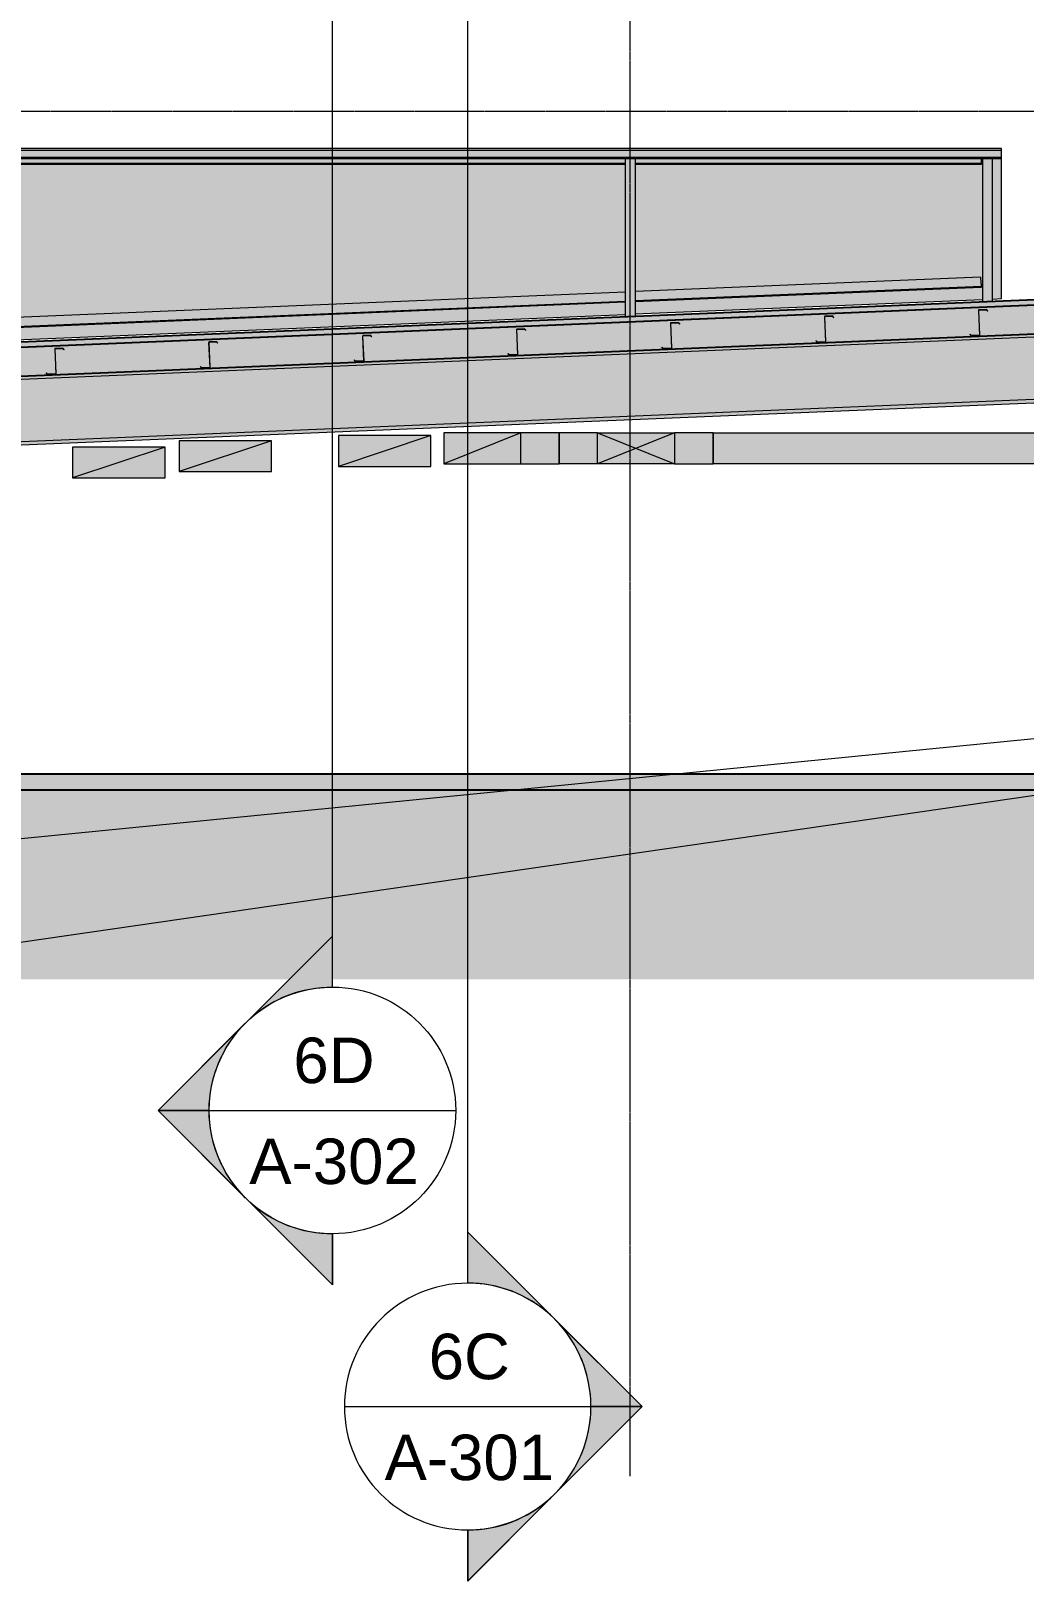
# Model space of a CAD drawing. Header units: inches. Extents: x -23445 to -32, y -314 to 853.
# Drawn here: x -4930 to -4543, y -314 to 289 of the extents above; entities that cross this region are included whole.
import ezdxf

# ---------------------------------------------------------------- set-up
doc = ezdxf.new("R2010")
doc.units = ezdxf.units.IN
doc.header["$MEASUREMENT"] = 0
doc.linetypes.add('Grid Line 1_2_', pattern=[0.8749999999999999, 0.4999999999999999, -0.125, 0.125, -0.125])
for name, color, linetype, lineweight in [('A-ANNO-IDEN', 131, 'Continuous', 9), ('A-CLNG', 13, 'Continuous', 9), ('A-CLNG-PATT', 13, 'Continuous', 9), ('A-FLOR', 192, 'Continuous', 9), ('A-FLOR-LEVL', 51, 'Continuous', 9), ('A-FLOR-PATT', 8, 'Continuous', 25), ('A-ROOF', 132, 'Continuous', 9), ('A-WALL', 113, 'Continuous', 9), ('C-TOPO', 7, 'Continuous', 9), ('G-ANNO-SYMB', 111, 'Continuous', 9), ('M-HVAC-DUCT', 70, 'Continuous', 9), ('M-HVAC-DUCT-ANNO', 70, 'Continuous', 9), ('S-BEAM', 12, 'Continuous', 9), ('S-COLS', 52, 'Continuous', 9), ('S-GRID', 1, 'Continuous', 9)]:
    doc.layers.add(name, color=color, linetype=linetype, lineweight=lineweight)
doc.styles.add('Arial_2', font='arial.ttf', dxfattribs={"height": 17.70359281437124})
pattern_1 = [(45, (-5032.996, 67.247), (-19.00703027829439, 19.0070302782944), []), (45, (-5032.996, 96.04700000000001), (-19.00703027829439, 19.0070302782944), [])]

# ---------------------------------------------------------------- blocks, each defined once
blk = doc.blocks.new('Struct_Xcel_Sports Complex_rvt-5-Building Section - East_West looking South _ Fieldhouse')
at = {"layer": 'A-FLOR-PATT', "lineweight": 9}
h = blk.add_hatch(dxfattribs=at)
h.set_pattern_fill('FP_63', style=0, pattern_type=2)
h.set_pattern_definition([(49.99999999999999, (-5032.996, 67.247), (55.08540092433552, -4.819842010399984), [5.76, -63.36]), (355, (-5032.996, 67.247), (-10.65568887076341, 57.76853117995548), [4.608000000000001, -50.688]), (100.451, (-5028.406, 66.846), (44.42946763329039, 52.94866132228842), [4.895, -53.848]), (46.184, (-5032.996, 82.60700000000001), (81.96444173651602, -12.71212223907837), [8.64, -95.04]), (96.636, (-5026.166, 81.548), (71.78149636030851, 74.81237833590787), [7.343, -80.77199999999999]), (351.184, (-5032.996, 82.60700000000001), (71.78194683429966, 74.81243234033883), [6.912000000000001, -76.032]), (21, (-5025.316, 78.767), (45.84207144938917, -30.92146111083851), [5.76, -63.36]), (326, (-5025.316, 78.767), (18.68706418402729, 55.69147629738364), [4.608000000000001, -50.688]), (71.45100000000001, (-5021.496, 76.19), (64.52890835799828, 24.77010932808051), [4.895, -53.848]), (37.50000000000001, (-5032.996, 67.247), (0.933894640541661, 25.56681620382889), [2.534, -47.53899999999999, 2.534, -48.922, -50.88]), (37.50000000000001, (-5032.996, 67.247), (0.933894640541661, 25.56681620382889), [-101.53, 2.534, -48.346]), (7.499999999999999, (-5032.996, 67.247), (20.20403996418253, 30.29130269773347), [2.534, -26.803, 2.534, -46.387, -19.392]), (7.499999999999999, (-5032.996, 67.247), (20.20403996418253, 30.29130269773347), [-78.259, 2.534, -16.858]), (327.5, (-5050.123, 67.247), (40.99778450279307, -1.732402627145404), [2.534, -16.666, 2.534, -57.37, -79.488]), (327.5, (-5050.123, 67.247), (40.99778450279307, -1.732402627145404), [-79.104, 2.534, -76.954]), (317.5, (-5057.803, 67.247), (44.78888311775997, 7.687838582048734), [2.534, -22.426, 2.534, -37.248, -56.448]), (317.5, (-5057.803, 67.247), (44.78888311775997, 7.687838582048734), [-64.742, 2.534, -53.91399999999999])])
h.paths.add_polyline_path([(24152.18500625958, -5.999999999999317), (26272.89022535242, -5.999999999999317), (26272.89022535242, 0), (22066.14022535249, 0), (22066.14022535249, -5.999999999999317), (23875.71100625957, -5.999999999999317)], flags=0)
at = {"layer": 'A-FLOR', "color": 250, "lineweight": 25}
for p, q in [((26272.89022535242, 0), (22066.14022535249, 0)), ((22066.14022535249, -5.999999999999999), (26272.89022535242, -5.999999999999999))]:
    blk.add_line(p, q, dxfattribs=at)
blk = doc.blocks.new('W-Wide Flange - 2_-3_ deep-1401636-Building Section - East_West looking South _ Fieldhouse')
at = {"layer": 'S-BEAM'}
for points in [[(22084.19640942963, 144.0769256014742), (22780.63922535237, 173.0953762649192), (22780.63922535237, 174.2012395152761), (22084.15041165146, 145.1808722777383), (22084.18952763813, 144.2420885976288)], [(22084.23346061443, 143.1876971664215), (22780.63922535237, 172.2076167838505), (22780.63922535237, 173.0953762649192), (22084.19767191814, 144.0466258773096), (22084.22387106216, 143.4178464208594)], [(22085.17014787045, 120.7072030218443), (22780.63922535237, 149.6850812502558), (22780.63922535237, 172.2046040304994), (22084.23346061443, 143.1876971664215)], [(22085.20719905524, 119.8179745867915), (22780.63922535237, 148.8259468737273), (22780.63922535237, 149.6850812502558), (22085.17014787045, 120.7072030218443), (22085.20593656674, 119.8482743109561)], [(22085.26381659605, 118.4591536073865), (22780.63922535237, 147.4331289722299), (22780.63922535237, 148.794309015836), (22085.20719905524, 119.8179745867915)]]:
    blk.add_hatch(color=256, dxfattribs=at).paths.add_polyline_path(points, flags=0)
for p, q in [((22084.19640942963, 144.0769256014735), (22780.63922535237, 173.0953762649185)), ((22084.19640942963, 144.0769256014735), (22084.15041165146, 145.1808722777386)), ((22085.20719905524, 119.8179745867912), (22780.63922535237, 148.7943090158357)), ((22085.26381659605, 118.4591536073856), (22780.63922535237, 147.4331289722297)), ((22084.23346061443, 143.1876971664213), (22084.19640942963, 144.0769256014735)), ((22085.17014787045, 120.7072030218434), (22084.23346061443, 143.1876971664213)), ((22085.20719905524, 119.8179745867912), (22085.17014787045, 120.7072030218434)), ((22085.26381659605, 118.4591536073856), (22085.20719905524, 119.8179745867912))]:
    blk.add_line(p, q, dxfattribs=at)
blk = doc.blocks.new('Girt_C - 8_D-1405601-Building Section - East_West looking South _ Fieldhouse')
at = {"layer": 'S-BEAM'}
for points in [[(22069.99019375957, 241.1093750001023), (22072.76522535241, 241.1093750001023), (22072.76522535241, 241.2968750001023), (22068.95275263908, 241.2717547633115), (22068.95275263908, 241.1875000001026), (22069.14022535252, 241.1093750001023)], [(22691.76522535241, 237.3138699922455), (22691.76522535241, 237.3147842928369), (22683.41688125957, 237.3138699922455)]]:
    blk.add_hatch(color=256, dxfattribs=at).paths.add_polyline_path(points, flags=0)
h = blk.add_hatch(color=256, dxfattribs=at)
h.paths.add_polyline_path([(22072.76522535241, 237.7968750001021), (22311.89022535241, 237.7968750001021), (22311.89022535241, 239.4558058261852), (22073.23933700476, 239.5000000000078), (22072.76522535241, 240.0746197918095), (22072.76522535241, 241.1093750001023), (22069.14022535252, 241.1093750001023), (22069.14022535252, 240.8263715670169), (22071.68522535232, 240.8263715670169), (22071.68522535232, 237.7968750001021)], flags=0)
h.paths.add_polyline_path([(22691.76522535241, 237.796875000102), (22691.76522535241, 239.4558058261852), (22557.14022535241, 239.4558058261852), (22557.14022535241, 237.796875000102), (22683.41688125957, 237.796875000102)], flags=0)
h.paths.add_polyline_path([(22553.14022535241, 237.796875000102), (22553.14022535241, 239.4558058261852), (22315.89022535241, 239.4558058261852), (22315.89022535241, 237.7968750001021), (22545.17988125957, 237.796875000102)], flags=0)
h.paths.add_polyline_path([(22068.16076668256, 240.8263715670169), (22069.03085035252, 240.8263715670169), (22069.03085035252, 241.1093750001023), (22067.90208445955, 241.1093750001023), (22067.97910579338, 240.8263715670169), (22068.00434708953, 240.8263715670169)], flags=0)
h = blk.add_hatch(color=256, dxfattribs=at)
h.paths.add_polyline_path([(22683.41688125957, 237.3147842928369), (22691.76522535241, 237.3147842928369), (22691.76522535241, 237.796875000102), (22557.14022535241, 237.796875000102), (22557.14022535241, 237.3147842928369), (22666.13725625957, 237.3147842928369)], flags=0)
h.paths.add_polyline_path([(22078.63000625957, 237.314784292837), (22311.89022535241, 237.3147842928369), (22311.89022535241, 237.7968750001021), (22071.68522535232, 237.7968750001021), (22071.68522535232, 237.314784292837)], flags=0)
h.paths.add_polyline_path([(22315.89022535241, 237.3147842928369), (22553.14022535241, 237.3147842928369), (22553.14022535241, 237.796875000102), (22315.89022535241, 237.7968750001021), (22315.89022535241, 237.650545660028)], flags=0)
for p, q in [((22072.7652253524, 241.2968750001023), (22068.95272535252, 241.2968750001023)), ((22067.90208445955, 241.1093750001016), (22067.90208445955, 241.2026221351871)), ((22067.90208445955, 240.8263715670162), (22067.90208445955, 241.1093750001016)), ((22071.68522535232, 237.7968750001014), (22311.89022535241, 237.7968750001014)), ((22311.89022535241, 237.3147842928365), (22071.68522535232, 237.3147842928365)), ((22315.89022535241, 237.7968750001014), (22553.14022535241, 237.7968750001014)), ((22553.14022535241, 237.3147842928364), (22315.89022535241, 237.3147842928365)), ((22557.14022535241, 237.7968750001014), (22691.76522535241, 237.7968750001014)), ((22691.76522535241, 237.3147842928364), (22557.14022535241, 237.3147842928364)), ((22691.76522535241, 239.4558058261849), (22691.76522535241, 237.7968750001014)), ((22691.76522535241, 237.7968750001014), (22691.76522535241, 237.3147842928364))]:
    blk.add_line(p, q, dxfattribs=at)
blk = doc.blocks.new('Girt_C - 8_D-1405602-Building Section - East_West looking South _ Fieldhouse')
at = {"layer": 'S-BEAM'}
h = blk.add_hatch(color=256, dxfattribs=at)
h.paths.add_polyline_path([(22071.68522535232, 167.4175553611139), (22311.89022535241, 177.4832368406996), (22311.89022535241, 177.6137597176203), (22071.68522535232, 167.5796763505771), (22071.68522535232, 167.5108411812278)], flags=0)
h.paths.add_polyline_path([(22315.89022535241, 177.5927636944516), (22553.14022535241, 187.4990169154113), (22553.14022535241, 187.6658430509536), (22315.89022535241, 177.7279832895158), (22315.89022535241, 177.6493015880503)], flags=0)
h.paths.add_polyline_path([(22557.14022535241, 187.6448470277843), (22691.60764987493, 193.2476563828906), (22691.5998441478, 193.4349938340947), (22557.14022535241, 187.7534907484869), (22557.14022535241, 187.6650816627626)], flags=0)
h = blk.add_hatch(color=256, dxfattribs=at)
h.paths.add_polyline_path([(22071.68522535232, 164.1021811740219), (22311.89022535241, 174.1764206600276), (22311.89022535241, 177.4260970277856), (22071.68522535232, 167.4175553611139), (22071.68522535232, 164.411170660027)], flags=0)
h.paths.add_polyline_path([(22315.89022535241, 174.277389507359), (22553.14022535241, 184.1628061740263), (22553.14022535241, 187.4781803611189), (22315.89022535241, 177.5927636944516)], flags=0)
h.paths.add_polyline_path([(22557.14022535241, 184.3294728406917), (22691.74555105429, 189.9380280782713), (22691.60764987493, 193.2476563828906), (22557.14022535241, 187.6448470277843)], flags=0)
h = blk.add_hatch(color=256, dxfattribs=at)
h.paths.add_polyline_path([(22071.68522535232, 163.6196721667152), (22311.89022535241, 173.6282138333869), (22311.89022535241, 174.1107228406929), (22071.68522535232, 164.1021811740219)], flags=0)
h.paths.add_polyline_path([(22315.89022535241, 173.7948805000523), (22553.14022535241, 183.6802971667196), (22553.14022535241, 184.1628061740263), (22315.89022535241, 174.277389507359), (22315.89022535241, 174.1764206600272)], flags=0)
h.paths.add_polyline_path([(22557.14022535241, 183.846963833385), (22691.76562075303, 189.456355308413), (22691.74555105429, 189.9380280782713), (22557.14022535241, 184.3294728406917), (22557.14022535241, 183.9416706600273)], flags=0)
for p, q in [((22691.5998441478, 193.4349938340947), (22557.14022535241, 187.8325097176197)), ((22691.5998441478, 193.434993834094), (22691.60764987493, 193.2476563828892)), ((22691.60764987493, 193.2476563828892), (22691.74555105429, 189.9380280782706)), ((22553.14022535241, 187.6658430509543), (22315.89022535241, 177.7804263842877)), ((22557.14022535241, 184.3294728406924), (22691.74555105429, 189.9380280782706)), ((22691.76562075303, 189.4563553084118), (22557.14022535241, 183.8469638333859)), ((22691.74555105429, 189.9380280782706), (22691.76562075303, 189.4563553084118)), ((22315.87446744607, 174.2767329279281), (22553.14022535241, 184.1628061740257)), ((22553.14022535241, 183.6802971667192), (22315.87486375481, 173.7942404334858)), ((22311.89022535241, 177.6137597176203), (22071.67485119246, 167.604785794288)), ((22071.67771726692, 164.1018683371302), (22311.90494375957, 174.1113361076573)), ((22311.90494375957, 173.6288271003508), (22071.6781120406, 163.6193757787268))]:
    blk.add_line(p, q, dxfattribs=at)
blk = doc.blocks.new('Girt_Z - 10_D-V196-Building Section - East_West looking South _ Fieldhouse')
at = {"layer": 'S-BEAM', "lineweight": 15}
for p, q in [((22690.73957785752, 180.5317517642919), (22691.14027420054, 170.9150395316995)), ((22691.25735775737, 170.732311825401), (22690.84885690143, 180.5363323680285)), ((22693.8540629838, 180.8491846677222), (22690.91910958159, 180.7268949426302)), ((22690.9207970303, 180.6174953505892), (22693.80765813986, 180.7377812301545)), ((22693.80765813986, 180.7377812301545), (22694.27886724577, 180.221487105489)), ((22694.35965388923, 180.2952191125322), (22693.8540629838, 180.8491846677222)), ((22694.27886724577, 180.221487105489), (22694.35965388923, 180.2952191125322)), ((22687.46047937371, 171.2195062992305), (22687.37969273025, 171.1457742921874)), ((22687.37969273025, 171.1457742921874), (22687.88528363569, 170.5918087369974)), ((22687.93168847962, 170.7032121745651), (22687.46047937371, 171.2195062992305)), ((22687.88528363569, 170.5918087369974), (22691.25735775737, 170.732311825401)), ((22691.06955896019, 170.8339567779223), (22687.93168847962, 170.7032121745651))]:
    blk.add_line(p, q, dxfattribs=at)
for centre, radius, start, end in [((22690.92691530872, 180.5395574914255), 0.1874999999984359, 92.38594402969582, 182.3859440303869), ((22690.9269404919, 180.5395858509648), 0.07815134197464949, 94.50866165067437, 182.3859440303961), ((22691.06216324113, 170.9117849083908), 0.07817873465977615, 275.4283057392703, 2.385944029047335)]:
    blk.add_arc(centre, radius, start, end, dxfattribs=at)
blk = doc.blocks.new('Girt_Z - 10_D-V197-Building Section - East_West looking South _ Fieldhouse')
at = {"layer": 'S-BEAM'}
h = blk.add_hatch(dxfattribs=at)
h.set_pattern_fill('FP_52', color=256, style=0, pattern_type=2)
h.set_pattern_definition(pattern_1)
h.paths.add_polyline_path([(22627.93729925014, 168.0939760542665), (22631.30937337183, 168.2344791426708), (22631.12157457465, 168.3361240951918), (22627.98370409407, 168.2053794918353), (22627.51249498817, 168.7216736165002), (22627.43170834471, 168.6479416094568)], flags=0)
h.paths.add_polyline_path([(22631.30937337183, 168.2344791426708), (22630.90087251589, 178.0384996852979), (22630.79159347197, 178.0339190815613), (22631.192289815, 168.4172068489694)], flags=0)
h.paths.add_polyline_path([(22634.33088286023, 177.723654422758), (22634.41166950369, 177.7973864298014), (22633.90607859825, 178.3513519849917), (22630.97112519605, 178.2290622598997), (22630.97281264476, 178.1196626678583), (22633.85967375432, 178.2399485474236)], flags=0)
at = {"layer": 'S-BEAM', "lineweight": 15}
for p, q in [((22630.79159347197, 178.0339190815613), (22631.192289815, 168.4172068489689)), ((22631.30937337183, 168.2344791426704), (22630.90087251589, 178.0384996852979)), ((22633.90607859825, 178.3513519849916), (22630.97112519605, 178.2290622598996)), ((22630.97281264476, 178.1196626678585), (22633.85967375432, 178.2399485474238)), ((22633.85967375432, 178.2399485474238), (22634.33088286023, 177.7236544227584)), ((22634.41166950369, 177.7973864298016), (22633.90607859825, 178.3513519849916)), ((22634.33088286023, 177.7236544227584), (22634.41166950369, 177.7973864298016)), ((22627.51249498817, 168.7216736164999), (22627.43170834471, 168.6479416094568)), ((22627.43170834471, 168.6479416094568), (22627.93729925014, 168.0939760542668)), ((22627.98370409408, 168.2053794918345), (22627.51249498817, 168.7216736164999)), ((22627.93729925014, 168.0939760542668), (22631.30937337183, 168.2344791426704)), ((22631.12157457465, 168.3361240951916), (22627.98370409408, 168.2053794918345))]:
    blk.add_line(p, q, dxfattribs=at)
for centre, radius, start, end in [((22630.97893092318, 178.0417248086949), 0.1874999999984359, 92.38594402969582, 182.3859440303869), ((22630.97895610636, 178.0417531682342), 0.07815134197464949, 94.50866165067603, 182.3859440303961), ((22631.11417885559, 168.4139522256602), 0.07817873465977615, 275.4283057392703, 2.385944029047335)]:
    blk.add_arc(centre, radius, start, end, dxfattribs=at)
blk = doc.blocks.new('Girt_Z - 10_D-V198-Building Section - East_West looking South _ Fieldhouse')
at = {"layer": 'S-BEAM', "lineweight": 15}
for p, q in [((22570.84360908643, 175.5360863988308), (22571.24430542946, 165.9193741662383)), ((22571.36138898629, 165.7366464599398), (22570.95288813035, 175.5406670025673)), ((22573.95809421271, 175.853519302261), (22571.0231408105, 175.731229577169)), ((22571.02482825921, 175.621829985128), (22573.91168936878, 175.7421158646933)), ((22573.91168936878, 175.7421158646933), (22574.38289847469, 175.2258217400278)), ((22574.46368511815, 175.299553747071), (22573.95809421271, 175.853519302261)), ((22574.38289847469, 175.2258217400278), (22574.46368511815, 175.299553747071)), ((22567.56451060263, 166.2238409337693), (22567.48372395916, 166.1501089267261)), ((22567.48372395916, 166.1501089267261), (22567.9893148646, 165.5961433715362)), ((22568.03571970853, 165.7075468091039), (22567.56451060263, 166.2238409337693)), ((22567.9893148646, 165.5961433715362), (22571.36138898629, 165.7366464599398)), ((22571.1735901891, 165.838291412461), (22568.03571970853, 165.7075468091039))]:
    blk.add_line(p, q, dxfattribs=at)
for centre, radius, start, end in [((22571.03094653763, 175.5438921259643), 0.1874999999984359, 92.38594402969582, 182.3859440303959), ((22571.03097172082, 175.5439204855036), 0.07815134197101466, 94.50866164822588, 182.3859440303747), ((22571.16619447005, 165.9161195429296), 0.0781787346586504, 275.4283057379631, 2.385944030369768)]:
    blk.add_arc(centre, radius, start, end, dxfattribs=at)
blk = doc.blocks.new('Girt_Z - 10_D-V199-Building Section - East_West looking South _ Fieldhouse')
at = {"layer": 'S-BEAM'}
h = blk.add_hatch(dxfattribs=at)
h.set_pattern_fill('FP_52', color=256, style=0, pattern_type=2)
h.set_pattern_definition(pattern_1)
h.paths.add_polyline_path([(22508.04133047906, 163.0983106888061), (22511.41340460075, 163.2388137772097), (22511.22560580357, 163.3404587297307), (22508.08773532299, 163.2097141263743), (22507.61652621709, 163.7260082510391), (22507.53573957362, 163.6522762439957)], flags=0)
h.paths.add_polyline_path([(22511.41340460075, 163.2388137772097), (22511.00490374481, 173.0428343198375), (22510.89562470089, 173.0382537161009), (22511.29632104392, 163.4215414835083)], flags=0)
h.paths.add_polyline_path([(22514.43491408915, 172.7279890572976), (22514.51570073261, 172.801721064341), (22514.01010982717, 173.3556866195306), (22511.07515642497, 173.2333968944393), (22511.07684387367, 173.1239973023978), (22513.96370498324, 173.2442831819631)], flags=0)
at = {"layer": 'S-BEAM', "lineweight": 15}
for p, q in [((22510.89562470089, 173.0382537161001), (22511.29632104392, 163.4215414835077)), ((22511.41340460075, 163.2388137772092), (22511.00490374481, 173.0428343198367)), ((22514.01010982717, 173.3556866195304), (22511.07515642496, 173.2333968944384)), ((22511.07684387367, 173.1239973023974), (22513.96370498324, 173.2442831819627)), ((22513.96370498324, 173.2442831819627), (22514.43491408915, 172.7279890572972)), ((22514.51570073261, 172.8017210643404), (22514.01010982717, 173.3556866195304)), ((22514.43491408915, 172.7279890572972), (22514.51570073261, 172.8017210643404)), ((22507.61652621709, 163.7260082510388), (22507.53573957362, 163.6522762439956)), ((22507.53573957362, 163.6522762439956), (22508.04133047906, 163.0983106888056)), ((22508.08773532299, 163.2097141263733), (22507.61652621709, 163.7260082510388)), ((22508.04133047906, 163.0983106888056), (22511.41340460075, 163.2388137772092)), ((22511.22560580356, 163.3404587297305), (22508.08773532299, 163.2097141263733))]:
    blk.add_line(p, q, dxfattribs=at)
for centre, radius, start, end in [((22511.08296215209, 173.0460594432337), 0.1874999999984359, 92.38594402969582, 182.3859440303869), ((22511.08298733528, 173.046087802773), 0.07815134197101466, 94.50866164822597, 182.3859440303963), ((22511.21821008451, 163.418286860199), 0.0781787346586504, 275.4283057379612, 2.385944030369768)]:
    blk.add_arc(centre, radius, start, end, dxfattribs=at)
blk = doc.blocks.new('Girt_Z - 10_D-V200-Building Section - East_West looking South _ Fieldhouse')
at = {"layer": 'S-BEAM', "lineweight": 15}
for p, q in [((22450.94764031535, 170.5404210333696), (22451.34833665838, 160.9237088007771)), ((22451.46542021521, 160.7409810944786), (22451.05691935927, 170.5450016371061)), ((22454.06212544163, 170.8578539367998), (22451.12717203942, 170.7355642117078)), ((22451.12885948813, 170.6261646196668), (22454.0157205977, 170.7464504992321)), ((22454.0157205977, 170.7464504992321), (22454.48692970361, 170.2301563745666)), ((22454.56771634707, 170.3038883816098), (22454.06212544163, 170.8578539367998)), ((22454.48692970361, 170.2301563745666), (22454.56771634707, 170.3038883816098)), ((22447.66854183155, 161.2281755683082), (22447.58775518808, 161.154443561265)), ((22447.58775518808, 161.154443561265), (22448.09334609352, 160.600478006075)), ((22448.13975093745, 160.7118814436427), (22447.66854183155, 161.2281755683082)), ((22448.09334609352, 160.600478006075), (22451.46542021521, 160.7409810944786)), ((22451.27762141802, 160.8426260469999), (22448.13975093745, 160.7118814436427))]:
    blk.add_line(p, q, dxfattribs=at)
for centre, radius, start, end in [((22451.13497776655, 170.5482267605031), 0.1874999999984359, 92.38594402969582, 182.3859440303959), ((22451.13500294974, 170.5482551200424), 0.07815134197101466, 94.50866164822588, 182.3859440303747), ((22451.27022569897, 160.9204541774684), 0.0781787346586504, 275.4283057379631, 2.385944030369768)]:
    blk.add_arc(centre, radius, start, end, dxfattribs=at)
blk = doc.blocks.new('Girt_Z - 10_D-V201-Building Section - East_West looking South _ Fieldhouse')
at = {"layer": 'S-BEAM'}
h = blk.add_hatch(dxfattribs=at)
h.set_pattern_fill('FP_52', color=256, style=0, pattern_type=2)
h.set_pattern_definition(pattern_1)
h.paths.add_polyline_path([(22388.14536170798, 158.1026453233442), (22391.51743582966, 158.2431484117478), (22391.32963703249, 158.3447933642695), (22388.19176655191, 158.2140487609123), (22387.72055744601, 158.7303428855772), (22387.63977080254, 158.6566108785345)], flags=0)
h.paths.add_polyline_path([(22391.51743582966, 158.2431484117478), (22391.10893497373, 168.0471689543756), (22390.99965592981, 168.0425883506397), (22391.40035227283, 158.4258761180464)], flags=0)
h.paths.add_polyline_path([(22394.53894531807, 167.7323236918357), (22394.61973196153, 167.8060556988791), (22394.11414105609, 168.3600212540694), (22391.17918765388, 168.2377315289774), (22391.18087510259, 168.1283319369366), (22394.06773621216, 168.2486178165012)], flags=0)
at = {"layer": 'S-BEAM', "lineweight": 15}
for p, q in [((22390.99965592981, 168.042588350639), (22391.40035227283, 158.4258761180465)), ((22391.51743582966, 158.243148411748), (22391.10893497373, 168.0471689543755)), ((22394.11414105609, 168.3600212540692), (22391.17918765388, 168.2377315289772)), ((22391.18087510259, 168.1283319369361), (22394.06773621216, 168.2486178165015)), ((22394.06773621216, 168.2486178165015), (22394.53894531807, 167.732323691836)), ((22394.61973196153, 167.8060556988792), (22394.11414105609, 168.3600212540692)), ((22394.53894531807, 167.732323691836), (22394.61973196153, 167.8060556988792)), ((22387.72055744601, 158.7303428855775), (22387.63977080254, 158.6566108785344)), ((22387.63977080254, 158.6566108785344), (22388.14536170798, 158.1026453233444)), ((22388.19176655191, 158.2140487609121), (22387.72055744601, 158.7303428855775)), ((22388.14536170798, 158.1026453233444), (22391.51743582966, 158.243148411748)), ((22391.32963703248, 158.3447933642693), (22388.19176655191, 158.2140487609121))]:
    blk.add_line(p, q, dxfattribs=at)
for centre, radius, start, end in [((22391.18699338101, 168.0503940777725), 0.1874999999984359, 92.38594402969582, 182.3859440303869), ((22391.1870185642, 168.0504224373118), 0.07815134197101466, 94.50866164822433, 182.3859440303963), ((22391.32224131342, 158.4226214947378), 0.0781787346586504, 275.4283057379612, 2.385944030369768)]:
    blk.add_arc(centre, radius, start, end, dxfattribs=at)
blk = doc.blocks.new('Girt_Z - 10_D-1390502-Building Section - East_West looking South _ Fieldhouse')
at = {"layer": 'S-BEAM'}
h = blk.add_hatch(color=256, dxfattribs=at)
h.paths.add_polyline_path([(22328.19737732244, 155.6048126406137), (22331.56945144413, 155.7453157290172), (22331.38165264695, 155.846960681539), (22328.24378216637, 155.7162160781818), (22327.77257306047, 156.2325102028467), (22327.691786417, 156.158778195804)], flags=0)
h.paths.add_polyline_path([(22331.56945144413, 155.7453157290172), (22331.16095058819, 165.5493362716451), (22331.05167154427, 165.5447556679085), (22331.4523678873, 155.9280434353159)], flags=0)
h.paths.add_polyline_path([(22334.59096093252, 165.2344910091052), (22334.67174757599, 165.3082230161486), (22334.16615667055, 165.8621885713389), (22331.23120326834, 165.7398988462469), (22331.23289071705, 165.6304992542054), (22334.11975182662, 165.7507851337707)], flags=0)
at = {"layer": 'S-BEAM', "lineweight": 15}
for p, q in [((22331.05167154427, 165.5447556679084), (22331.45236788729, 155.9280434353159)), ((22331.56945144412, 155.7453157290174), (22331.16095058819, 165.5493362716449)), ((22334.16615667055, 165.8621885713386), (22331.23120326834, 165.7398988462466)), ((22331.23289071705, 165.6304992542056), (22334.11975182662, 165.7507851337709)), ((22334.11975182662, 165.7507851337709), (22334.59096093252, 165.2344910091054)), ((22334.67174757599, 165.3082230161486), (22334.16615667055, 165.8621885713386)), ((22334.59096093252, 165.2344910091054), (22334.67174757599, 165.3082230161486)), ((22327.77257306047, 156.232510202847), (22327.691786417, 156.1587781958038)), ((22327.691786417, 156.1587781958038), (22328.19737732244, 155.6048126406138)), ((22328.24378216637, 155.7162160781815), (22327.77257306047, 156.232510202847)), ((22328.19737732244, 155.6048126406138), (22331.56945144412, 155.7453157290174)), ((22331.38165264694, 155.8469606815387), (22328.24378216637, 155.7162160781815))]:
    blk.add_line(p, q, dxfattribs=at)
for centre, radius, start, end in [((22331.23900899547, 165.5525613950419), 0.1874999999984359, 92.38594402969582, 182.3859440303956), ((22331.23903417866, 165.5525897545812), 0.07815134197101466, 94.50866164822588, 182.3859440303747), ((22331.37425692788, 155.9247888120072), 0.0781787346586504, 275.4283057379613, 2.38594403039141)]:
    blk.add_arc(centre, radius, start, end, dxfattribs=at)
blk = doc.blocks.new('Rectangular Elbow - Radius - 1 W-1459285-Building Section - East_West looking South _ Fieldhouse')
at = {"layer": 'M-HVAC-DUCT'}
blk.add_hatch(color=256, dxfattribs=at).paths.add_polyline_path([(22572.61810905702, 120.8203181467407), (22587.39022535221, 120.8203181467407), (22587.39022535221, 132.8203181467407), (22572.39022535221, 132.8203181467407), (22572.39022535221, 120.8203181467407)], flags=0)
for p, q in [((22587.39022535221, 132.8203181467406), (22572.39022535221, 132.8203181467406)), ((22587.39022535221, 132.8203181467406), (22587.39022535221, 120.8203181467407)), ((22572.39022535221, 120.8203181467407), (22587.39022535221, 120.8203181467407))]:
    blk.add_line(p, q, dxfattribs=at)
blk = doc.blocks.new('Section - Section Head - Filled-1526-Building Section - East_West looking South _ Fieldhouse')
at = {"layer": 'G-ANNO-SYMB'}
h = blk.add_hatch(color=256, dxfattribs=at)
edge = h.paths.add_edge_path(flags=0)
edge.add_line((22906.36451102587, -210.3516792933649), (22874.15560031259, -178.1427685800909))
edge.add_line((22874.15560031259, -178.1427685800909), (22874.15560031259, -197.9625483920721))
edge.add_arc((22874.15560031259, -246.0250195739995), 48.06247118192778, 47.92160497537708, 90.0000000000004, ccw=False)
h = blk.add_hatch(color=256, dxfattribs=at)
edge = h.paths.add_edge_path(flags=0)
edge.add_arc((22874.15560031259, -246.0250195739998), 47.99999999999991, -1.1368683772161603e-13, 44.99999999999852, ccw=False)
edge.add_line((22922.15560031259, -246.0250195739996), (22942.0378513065, -246.0250195739996))
edge.add_line((22942.0378513065, -246.0250195739996), (22908.09672580955, -212.0838940770454))
h = blk.add_hatch(color=256, dxfattribs=at)
edge = h.paths.add_edge_path(flags=0)
edge.add_line((22908.09672580955, -279.9661450709538), (22942.0378513065, -246.0250195739996))
edge.add_line((22942.0378513065, -246.0250195739996), (22922.15560031259, -246.0250195739996))
edge.add_arc((22874.15560031259, -246.0250195739993), 48.00000000000296, 314.9999999999999, 359.9999999999997, ccw=False)
h = blk.add_hatch(color=256, dxfattribs=at)
edge = h.paths.add_edge_path(flags=0)
edge.add_arc((22874.15560031259, -246.025019574), 48.06247118192715, 269.9999999999998, 312.0783950246225, ccw=False)
edge.add_line((22874.15560031259, -294.0874907559271), (22874.15560031259, -313.9072705679083))
edge.add_line((22874.15560031259, -313.9072705679083), (22906.36451102587, -281.6983598546342))
for p, q in [((22942.0378513065, -246.0250195739996), (22874.15560031259, -178.1427685800914)), ((22874.15560031259, -198.0250195739998), (22874.15560031259, -178.1427685800914)), ((22874.15560031259, -197.9625483920721), (22874.15560031259, -178.1427685800909)), ((22874.15560031259, -178.1427685800909), (22906.36451102587, -210.3516792933649)), ((22908.09672580955, -212.0838940770454), (22942.0378513065, -246.0250195739996)), ((22942.0378513065, -246.0250195739996), (22874.15560031259, -313.9072705679082)), ((22942.0378513065, -246.0250195739996), (22908.09672580955, -279.9661450709538)), ((22922.15560031259, -246.0250195739996), (22942.0378513065, -246.0250195739996)), ((22942.0378513065, -246.0250195739996), (22922.15560031259, -246.0250195739996)), ((22906.36451102587, -281.6983598546342), (22874.15560031259, -313.9072705679083)), ((22874.15560031259, -294.0250195739998), (22874.15560031259, -313.9072705679082)), ((22874.15560031259, -313.9072705679083), (22874.15560031259, -294.0874907559271))]:
    blk.add_line(p, q, dxfattribs=at)
for centre, radius, start, end in [((22874.15560031259, -246.0250195739998), 48.00000000000009, 90.00000000000011, 269.9999999999997), ((22874.15560031259, -246.0250195739995), 48.06247118192778, 47.92160497537667, 90), ((22874.15560031259, -246.0250195739998), 48.00000000000004, 269.9999999999997, 90.00000000000006), ((22874.15560031259, -246.0250195739998), 47.99999999999991, 359.9999999999996, 44.99999999999815), ((22874.15560031259, -246.0250195739993), 48.00000000000296, 314.9999999999995, 359.9999999999994), ((22874.15560031259, -246.025019574), 48.06247118192715, 269.9999999999994, 312.0783950246221)]:
    blk.add_arc(centre, radius, start, end, dxfattribs=at)

msp = doc.modelspace()

# ---------------------------------------------------------------- hatches: boundary and pattern name
at = {"layer": 'A-CLNG-PATT'}
h = msp.add_hatch(dxfattribs=at)
h.set_pattern_fill('FP_59', color=256, style=0, pattern_type=2)
h.set_pattern_definition([(161.57, (-5032.036, 68.207), (-7.680223697288786, -0.0009795936816989759), [0, -54.643, 6.067, 0]), (18.43, (-5033.956, 68.207), (-7.680223697288786, 0.00097959368169942), [0, -54.643, 6.067, 0]), (108.43, (-5032.036, 68.207), (3.838295292656201, -19.20136532245489), [18.21099999999999, -42.49899999999999]), (71.57, (-5033.956, 68.207), (3.838295292656203, 19.20136532245489), [18.211, -42.499])])
h.paths.add_polyline_path([(-5189.680632698379, 144.2420885976287), (-4452.410010674696, 174.9616978486151), (-4452.410010674696, 186.0963507788474), (-5189.680632698379, 155.3767415278603), (-5189.680632698379, 154.6459206600277)], flags=0)
at = {"layer": 'A-ROOF'}
msp.add_hatch(color=256, dxfattribs=at).paths.add_polyline_path([(-5256.410010675256, 152.7265591121861), (-4440.597510676846, 186.7187466121236), (-4440.597510676846, 188.7204819703677), (-5256.410010675256, 154.6459206600277)], flags=0)
at = {"layer": 'A-WALL', "lineweight": 5}
for points in [[(-4930.755479767617, 242.6876794211173), (-4551.535010674776, 242.6876794211173), (-4551.535010674776, 243.5000000000043), (-5192.715803011724, 243.4341387421743), (-5178.472510674801, 242.6876794211173), (-4948.035104767619, 242.6876794211173)], [(-4896.196229767618, 240.0000000000047), (-4551.535010674776, 240.0000000000047), (-4551.535010674776, 242.6876794211173), (-5178.472510674801, 242.6283691356971), (-5178.472510674801, 240.0000000000047), (-4930.755479767617, 240.0000000000047)], [(-4896.196229767618, 239.5000000000079), (-4551.535010674776, 239.5000000000079), (-4551.535010674776, 240.0000000000047), (-5178.446622327148, 239.9741116523555), (-5177.972510674805, 239.5000000000079), (-4930.755479767617, 239.5000000000079)]]:
    msp.add_hatch(color=256, dxfattribs=at).paths.add_polyline_path(points, flags=0)
at = {"layer": 'A-WALL'}
h = msp.add_hatch(color=256, dxfattribs=at)
h.paths.add_polyline_path([(-5190.160010674805, 158.4895788162732), (-5183.615010674865, 158.7622871496044), (-5183.615010674865, 166.9453125002094), (-5189.972567127668, 166.9453125002094), (-5189.949854767619, 167.0546875002078), (-5183.615010674865, 167.0546875002078), (-5183.615010674865, 196.1875000001027), (-5189.972567127708, 196.1875000001027), (-5189.949854767619, 196.2968750001005), (-5183.615010674865, 196.2968750001005), (-5183.544726876527, 240.8263715670164), (-5183.398151567635, 240.8263715670164), (-5183.398151567635, 241.1875000001007), (-5189.972567127686, 241.1875000001021), (-5189.949854767619, 241.2968750001025), (-5178.535010674779, 241.2968750001025), (-5178.535010674779, 241.7500000000045), (-5190.160010674805, 241.7500000000045), (-5190.160010674805, 241.1093750001012), (-5190.05063567467, 241.1134705454878), (-5189.972510674666, 237.7823227415251), (-5189.514082826507, 237.3976561032118), (-5189.584387721316, 237.3138699922451), (-5190.160010674805, 237.7968750001023), (-5190.160010674805, 196.1093750001012), (-5190.050635674692, 196.1134705454878), (-5190.050635674692, 192.8478774002128), (-5189.514082826528, 192.3976561032118), (-5189.585477342353, 192.3147842928379), (-5190.160010674805, 192.7968750001023), (-5190.160010674805, 166.8671875002078), (-5190.050635674648, 166.8712830455952), (-5189.972510674645, 163.5401352416324), (-5189.514082826485, 163.1554686033184), (-5189.584387721294, 163.0716824923524), (-5190.160010674805, 163.5546875002096), (-5190.160010674805, 158.5000000000004)], flags=0)
h.paths.add_polyline_path([(-5179.615010674865, 158.9289538162706), (-4939.410010674779, 168.9374954829413), (-4939.410010674779, 173.6272987394754), (-5179.615010674865, 163.5581653968854), (-5179.615010674865, 159.2650617624438)], flags=0)
h.paths.add_polyline_path([(-5179.615010674865, 167.6052180509498), (-4939.410010674779, 177.6137597176205), (-4939.410010674779, 192.3138699922458), (-5179.615010674865, 192.3138699922458), (-5179.615010674865, 174.1764206600278)], flags=0)
h.paths.add_polyline_path([(-4935.410010674776, 169.1041621496076), (-4698.160010674776, 178.9895788162744), (-4698.160010674776, 183.6793820728085), (-4935.410010674776, 173.7939654061417), (-4935.410010674776, 169.2937956600276)], flags=0)
h.paths.add_polyline_path([(-4935.410010674776, 177.7804263842868), (-4698.160010674776, 187.6658430509542), (-4698.160010674776, 237.3138699922451), (-4935.410010674776, 237.3138699922451), (-4935.410010674776, 179.059045660028)], flags=0)
h.paths.add_polyline_path([(-4694.160010674776, 179.1562454829413), (-4559.035010674779, 184.7864538162746), (-4559.035010674779, 239.4558058261855), (-4559.535010674779, 239.4558058261855), (-4559.535010674779, 237.3138699922451), (-4694.160010674776, 237.3138699922451), (-4694.160010674776, 187.8325097176198), (-4559.69934611025, 193.4098953747136), (-4559.556808230598, 189.4545155079824), (-4694.160010674776, 183.8460487394741)], flags=0)
h.paths.add_polyline_path([(-4555.035010674779, 184.9531204829409), (-4551.535010674779, 185.0989538162741), (-4551.535010674779, 239.4558058261855), (-4555.035010674779, 239.4558058261855), (-4555.035010674779, 188.7204819703677)], flags=0)
h.paths.add_polyline_path([(-5034.433229767619, 196.2968750001025), (-4939.410010674779, 196.2968750001025), (-4939.410010674779, 237.3138699922451), (-5179.615010674865, 237.3138699922451), (-5179.615010674865, 196.2968750001025), (-5103.551729767616, 196.2968750001025)], flags=0)
at = {"layer": 'C-TOPO'}
h = msp.add_hatch(dxfattribs=at)
h.set_pattern_fill('FP_54', color=256, style=0, pattern_type=2)
h.set_pattern_definition([(0, (-5032.996, 67.247), (48, 48), [48, -48]), (0, (-5032.996, 85.24700000000001), (48, 48), [48, -48]), (0, (-5032.996, 103.247), (48, 48), [48, -48]), (90, (-5026.996, 109.247), (-48, 48), [48, -48]), (90, (-5008.996, 109.247), (-48, 48), [48, -48]), (90, (-4990.996, 109.247), (-48, 48), [48, -48])])
h.paths.add_polyline_path([(-5310.907229767618, -79.72007933997246), (-887.323229767615, -79.72007933997246), (-887.323229767615, 0), (-964.4100106747537, -3.055902197957038e-10), (-964.4100106747537, -35.99999999999999), (-942.9100106747683, -35.99999999999999), (-942.9100106747683, -59.99999999999999), (-1026.910010674768, -59.99999999999999), (-1026.910010674768, -35.99999999999999), (-978.4100106747646, -35.99999999999999), (-978.4100106747646, -5.999999999999317), (-1514.035010674768, -5.999999999999317), (-1514.035010674768, -12), (-1490.910010674772, -12), (-1490.910010674772, -35.99999999999999), (-1628.910010674772, -35.99999999999999), (-1628.910010674772, -12), (-1595.785010674768, -12), (-1595.785010674768, -5.999999999999317), (-1863.035010674765, -5.999999999999317), (-1863.035010674765, -12), (-1780.410010674772, -12), (-1780.410010674772, -35.99999999999999), (-1918.410010674772, -35.99999999999999), (-1918.410010674772, -12), (-1944.160010674768, -12), (-1944.160010674768, -5.999999999999317), (-5185.160010674699, -5.999999999999317), (-5185.160010674699, -35.99999999999999), (-5116.160010674488, -35.99999999999999), (-5116.160010674488, -59.99999999999999), (-5236.160010674488, -59.99999999999999), (-5236.160010674488, -35.99999999999999), (-5195.160010674692, -35.99999999999999), (-5195.160010674692, -3.055902197957038e-10), (-5310.907229767618, 0), (-5310.907229767618, -31.39034313218167)], flags=0)
h.paths.add_polyline_path([(-3655.410010674776, -35.99999999999999), (-3655.410010674776, -12), (-3517.410010674772, -12), (-3517.410010674772, -35.99999999999999), (-3652.063229767617, -35.99999999999999)], flags=0)
h.paths.add_polyline_path([(-3944.910010674776, -35.99999999999999), (-3944.910010674776, -12), (-3806.910010674776, -12), (-3806.910010674776, -35.99999999999999), (-3928.537229767615, -35.99999999999999)], flags=0)
h.paths.add_polyline_path([(-4234.410010674772, -35.99999999999999), (-4234.410010674772, -12), (-4096.410010674772, -12), (-4096.410010674772, -35.99999999999999), (-4205.011229767613, -35.99999999999999)], flags=0)
h.paths.add_polyline_path([(-2069.910010674772, -35.99999999999999), (-2207.910010674772, -35.99999999999999), (-2207.910010674772, -12), (-2069.910010674772, -12)], flags=0)
h.paths.add_polyline_path([(-4481.485229767615, -35.99999999999999), (-4515.910010674779, -35.99999999999999), (-4515.910010674779, -12), (-4395.910010674776, -12), (-4395.910010674776, -35.99999999999999)], flags=0)
h.paths.add_polyline_path([(-1339.410010674772, -35.99999999999999), (-1339.410010674772, -12), (-1201.410010674772, -12), (-1201.410010674772, -35.99999999999999)], flags=0)
h.paths.add_polyline_path([(-2359.410010674772, -35.99999999999999), (-2497.410010674772, -35.99999999999999), (-2497.410010674772, -12), (-2359.410010674772, -12)], flags=0)
h.paths.add_polyline_path([(-3365.910010674772, -35.99999999999999), (-3365.910010674772, -12), (-3227.910010674772, -12), (-3227.910010674772, -35.99999999999999)], flags=0)
h.paths.add_polyline_path([(-3076.410010674776, -35.99999999999999), (-3076.410010674776, -12), (-2938.410010674772, -12), (-2938.410010674772, -35.99999999999999)], flags=0)
h.paths.add_polyline_path([(-2648.910010674772, -35.99999999999999), (-2786.910010674772, -35.99999999999999), (-2786.910010674772, -12), (-2648.910010674772, -12)], flags=0)
at = {"layer": 'M-HVAC-DUCT', "lineweight": 5}
for points in [[(-4708.910010674979, 120.8203181467404), (-4708.910010674979, 132.8203181467411), (-4723.785010674736, 132.8203181467411), (-4723.785010674736, 120.8203181467404)], [(-4619.722229767616, 120.8203181467411), (-4527.285010674776, 120.8203181467411), (-4527.285010674776, 132.8203181467411), (-4663.910010674983, 132.8203181467411), (-4663.910010674983, 120.8203181467411)]]:
    msp.add_hatch(color=256, dxfattribs=at).paths.add_polyline_path(points, flags=0)
at = {"layer": 'M-HVAC-DUCT-ANNO'}
for points in [[(-4768.785010674736, 120.8203181467404), (-4738.785010674736, 120.8203181467404), (-4738.785010674736, 132.8203181467411), (-4768.785010674736, 132.8203181467411)], [(-4688.840729767613, 120.8203181467411), (-4678.910010674979, 120.8203181467411), (-4678.910010674979, 132.8203181467411), (-4708.910010674979, 132.8203181467411), (-4708.910010674979, 120.8203181467411)], [(-4877.316260674648, 115.3203181467406), (-4877.316260674648, 127.3203181467413), (-4913.316260674645, 127.3203181467413), (-4913.316260674645, 115.3203181467406), (-4896.196229767615, 115.3203181467406)], [(-4835.785010674761, 117.8203181467411), (-4835.785010674761, 129.8203181467411), (-4871.785010674765, 129.8203181467411), (-4871.785010674765, 117.8203181467411)], [(-4773.78501067499, 119.8203181467406), (-4773.78501067499, 131.8203181467399), (-4809.78501067499, 131.8203181467399), (-4809.78501067499, 119.8203181467406)]]:
    msp.add_hatch(color=256, dxfattribs=at).paths.add_polyline_path(points, flags=0)
at = {"layer": 'S-COLS', "lineweight": 5}
h = msp.add_hatch(color=256, dxfattribs=at)
h.paths.add_polyline_path([(-4698.160010674776, 175.8567674455109), (-4694.160010674779, 176.0234341121772), (-4694.171614864317, 176.1531589376445), (-4698.160010674776, 175.9869757788751)], flags=0)
h.paths.add_polyline_path([(-4698.160010674776, 177.9887111371192), (-4694.160010674779, 178.1553778037862), (-4694.240132931216, 239.4558058261855), (-4698.160010674776, 239.4558058261855), (-4698.160010674776, 183.9416706600275)], flags=0)
h = msp.add_hatch(color=256, dxfattribs=at)
h.paths.add_polyline_path([(-4559.035010674779, 181.6536424455105), (-4555.035010674779, 181.8203091121775), (-4555.048619698344, 181.9499504028938), (-4559.035010674779, 181.7838507788753)], flags=0)
h.paths.add_polyline_path([(-4559.035010674779, 183.7855861371195), (-4555.035010674779, 183.9522528037864), (-4555.121649164579, 239.4558058261855), (-4559.035010674779, 239.4558058261855), (-4559.035010674779, 183.9416706600275)], flags=0)

# ---------------------------------------------------------------- linework, layer by layer
at = {"layer": 'A-ANNO-IDEN', "color": 153}
for p, q in [((-4430.825837896962, 24.54243091618167), (-5298.030356929812, -61.16881421647235)), ((-4418.52019573596, 9.140214359437378), (-5298.030356929812, -118.3071046745109))]:
    msp.add_line(p, q, dxfattribs=at)
at = {"layer": 'A-CLNG', "lineweight": 25}
for p, q in [((-4452.660010674525, 186.0859341121876), (-5189.680632698379, 155.3767415278603)), ((-5189.680632698379, 144.2420885976277), (-4452.660010674525, 174.951281181955))]:
    msp.add_line(p, q, dxfattribs=at)
at = {"layer": 'A-FLOR-LEVL', "linetype": 'Grid Line 1_2_'}
for p, q in [((-5504.341205134457, 257.9999999999999), (-79.89091440352786, 257.9999999999999)), ((-5504.341205134453, 0), (-79.89091440352786, 0))]:
    msp.add_line(p, q, dxfattribs=at)
at = {"layer": 'A-ROOF', "lineweight": 25}
for p, q in [((-4440.597510676849, 188.7204819703666), (-5256.410010675256, 154.7282944704301)), ((-5256.410010675256, 152.7265591121861), (-4440.597510676849, 186.7187466121225))]:
    msp.add_line(p, q, dxfattribs=at)
at = {"layer": 'A-WALL'}
for p, q in [((-4551.535010674776, 243.5000000000036), (-5193.972510674805, 243.5000000000036)), ((-4551.535010674776, 242.6876794211166), (-5178.472510674797, 242.6876794211166)), ((-4551.535010674779, 185.0989538162741), (-4551.535010674776, 243.5000000000036)), ((-4551.535010674776, 240.0000000000037), (-5178.472510674797, 240.0000000000037)), ((-4551.535010674776, 239.4558058261851), (-5178.016704848622, 239.4558058261851)), ((-4551.535010674776, 239.5000000000074), (-5177.972510674801, 239.5000000000074)), ((-4694.174779643283, 179.1556301092533), (-4559.017894354671, 184.7871669962788)), ((-4555.052331250226, 184.9523987922972), (-4551.535010674779, 185.0989538162741)), ((-4935.421519551179, 169.1036826130909), (-4698.145416092924, 178.9901869238514))]:
    msp.add_line(p, q, dxfattribs=at)
at = {"layer": 'G-ANNO-SYMB'}
for p, q in [((-4812.126616614496, -82.79948688786065), (-4812.126616614496, 592.8795793069728)), ((-4759.446235209034, -198.025019574), (-4759.446235209034, 495.0639421455541)), ((-4860.126616614511, -130.7994868878606), (-4764.126616614511, -130.7994868878606)), ((-4807.446235209049, -246.0250195739997), (-4711.446235209049, -246.0250195739997))]:
    msp.add_line(p, q, dxfattribs=at)
at = {"layer": 'M-HVAC-DUCT'}
for p, q in [((-4723.785010674739, 120.8203181467402), (-4723.785010674739, 132.8203181467402)), ((-4708.910010674983, 132.8203181467402), (-4723.785010674739, 132.8203181467402)), ((-4663.910010674983, 120.8203181467407), (-4663.910010674983, 132.8203181467406)), ((-4663.910010674983, 132.8203181467406), (-4527.285010674776, 132.8203181467406)), ((-4708.910010674983, 120.8203181467402), (-4723.785010674739, 120.8203181467402)), ((-4527.285010674776, 120.8203181467407), (-4663.910010674983, 120.8203181467407))]:
    msp.add_line(p, q, dxfattribs=at)
at = {"layer": 'M-HVAC-DUCT-ANNO'}
for p, q in [((-4738.785010674736, 132.8203181467402), (-4768.785010674736, 120.8203181467402)), ((-4768.785010674736, 132.8203181467402), (-4768.785010674736, 120.8203181467402)), ((-4738.785010674736, 132.8203181467402), (-4768.785010674736, 132.8203181467402)), ((-4738.785010674736, 120.8203181467402), (-4738.785010674736, 132.8203181467402)), ((-4678.910010674979, 132.8203181467406), (-4708.910010674979, 120.8203181467407)), ((-4708.910010674979, 132.8203181467406), (-4678.910010674979, 120.8203181467407)), ((-4708.910010674979, 132.8203181467406), (-4678.910010674979, 132.8203181467406)), ((-4708.910010674979, 120.8203181467407), (-4708.910010674979, 132.8203181467406)), ((-4678.910010674979, 132.8203181467406), (-4678.910010674979, 120.8203181467407)), ((-4877.316260674648, 127.3203181467404), (-4913.316260674648, 115.3203181467404)), ((-4913.316260674648, 127.3203181467404), (-4913.316260674648, 115.3203181467404)), ((-4877.316260674648, 127.3203181467404), (-4913.316260674648, 127.3203181467404)), ((-4877.316260674648, 115.3203181467404), (-4877.316260674648, 127.3203181467404)), ((-4835.785010674765, 129.8203181467405), (-4871.785010674765, 117.8203181467405)), ((-4871.785010674765, 129.8203181467405), (-4871.785010674765, 117.8203181467405)), ((-4835.785010674765, 129.8203181467405), (-4871.785010674765, 129.8203181467405)), ((-4835.785010674765, 117.8203181467405), (-4835.785010674765, 129.8203181467405)), ((-4773.78501067499, 131.8203181467397), (-4809.78501067499, 119.8203181467397)), ((-4809.78501067499, 131.8203181467397), (-4809.78501067499, 119.8203181467397)), ((-4773.78501067499, 131.8203181467397), (-4809.78501067499, 131.8203181467397)), ((-4773.78501067499, 119.8203181467397), (-4773.78501067499, 131.8203181467397)), ((-4768.785010674736, 120.8203181467402), (-4738.785010674736, 120.8203181467402)), ((-4678.910010674979, 120.8203181467407), (-4708.910010674979, 120.8203181467407)), ((-4913.316260674648, 115.3203181467404), (-4877.316260674648, 115.3203181467404)), ((-4871.785010674765, 117.8203181467405), (-4835.785010674765, 117.8203181467405)), ((-4809.78501067499, 119.8203181467397), (-4773.78501067499, 119.8203181467397))]:
    msp.add_line(p, q, dxfattribs=at)
at = {"layer": 'S-COLS'}
for p, q in [((-4698.160010674776, 239.4558058261855), (-4698.160010674776, 177.9887111371199)), ((-4694.160010674779, 178.1553778037862), (-4694.160010674779, 239.4558058261855)), ((-4559.035010674779, 239.4558058261855), (-4559.035010674779, 183.7855861371201)), ((-4555.035010674779, 183.9522528037871), (-4555.035010674779, 239.4558058261855)), ((-4559.035010674779, 181.783850778876), (-4559.035010674779, 181.6536424455105)), ((-4555.035010674779, 181.8203091121775), (-4555.035010674779, 181.9505174455423)), ((-4698.160010674776, 175.9869757788751), (-4698.160010674776, 175.8567674455109)), ((-4694.160010674779, 176.0234341121779), (-4694.160010674779, 176.1536424455421))]:
    msp.add_line(p, q, dxfattribs=at)
at = {"layer": 'S-GRID', "linetype": 'Grid Line 1_2_'}
msp.add_line((-4696.160010674979, -273.1608068449274), (-4696.160010674979, 671.8918076611269), dxfattribs=at)

# ---------------------------------------------------------------- block references
at = {"color": 90, "lineweight": 5}
msp.add_blockref('Struct_Xcel_Sports Complex_rvt-5-Building Section - East_West looking South _ Fieldhouse', (-27251.30023602719, 0), dxfattribs=at)
at = {"layer": 'G-ANNO-SYMB', "extrusion": (0, 0, -1)}
msp.add_blockref('Section - Section Head - Filled-1526-Building Section - East_West looking South _ Fieldhouse', (-18062.0289836981, 115.2255326861365), dxfattribs=at)
at = {"layer": 'G-ANNO-SYMB'}
msp.add_blockref('Section - Section Head - Filled-1526-Building Section - East_West looking South _ Fieldhouse', (-27633.60183552165, 0), dxfattribs=at)
at = {"layer": 'M-HVAC-DUCT'}
for p in [(-27311.17523602695, 0), (-27251.30023602719, 0)]:
    msp.add_blockref('Rectangular Elbow - Radius - 1 W-1459285-Building Section - East_West looking South _ Fieldhouse', p, dxfattribs=at)
at = {"layer": 'S-BEAM'}
for name in ['Girt_C - 8_D-1405601-Building Section - East_West looking South _ Fieldhouse', 'Girt_C - 8_D-1405602-Building Section - East_West looking South _ Fieldhouse', 'Girt_Z - 10_D-V198-Building Section - East_West looking South _ Fieldhouse', 'Girt_Z - 10_D-V197-Building Section - East_West looking South _ Fieldhouse', 'Girt_Z - 10_D-V196-Building Section - East_West looking South _ Fieldhouse', 'W-Wide Flange - 2_-3_ deep-1401636-Building Section - East_West looking South _ Fieldhouse', 'Girt_Z - 10_D-V200-Building Section - East_West looking South _ Fieldhouse', 'Girt_Z - 10_D-V199-Building Section - East_West looking South _ Fieldhouse', 'Girt_Z - 10_D-1390502-Building Section - East_West looking South _ Fieldhouse', 'Girt_Z - 10_D-V201-Building Section - East_West looking South _ Fieldhouse']:
    msp.add_blockref(name, (-27251.30023602719, 0), dxfattribs=at)

# ---------------------------------------------------------------- texts
at = {"layer": 'G-ANNO-SYMB', "char_height": 17.70359281437124, "attachment_point": 2, "line_spacing_factor": 0.9385317878468563, "style": 'Arial_2'}
for s, insert, width in [('6D', (-4811.511876652636, -102.461237749156), 37.58399999999996), ('A-302', (-4811.511876652634, -141.7337261278215), 78.62399999999991), ('6C', (-4758.831495247177, -217.6867704352951), 37.58399999999996), ('A-301', (-4758.831495247176, -256.9592588139607), 78.62399999999991)]:
    msp.add_mtext(s, dxfattribs=dict(at, insert=insert, width=width))

doc.saveas('drawing.dxf')
